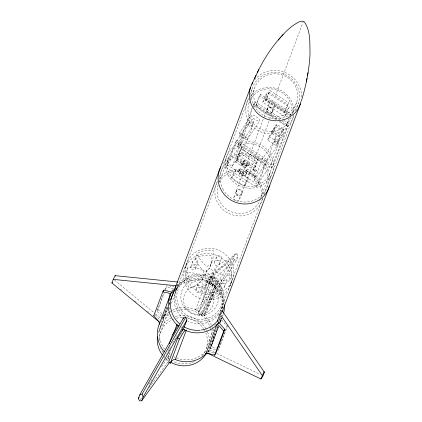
<?xml version="1.0" encoding="UTF-8"?>
<svg xmlns="http://www.w3.org/2000/svg" width="422" height="422" viewBox="0 0 422 422"><rect width="100%" height="100%" fill="white"/><g stroke="black" fill="none" stroke-linecap="round" stroke-linejoin="round"><path stroke-width="0.32" stroke-dasharray="2.11 1.58" d="M218.248 281.606L215.225 285.298L215.79 286.86L204.928 315.751L202.222 313.499L207.466 304.689L216.57 280.472L218.248 281.606L209.175 305.739L204.623 313.509L204.491 314.738L204.928 315.751M218.818 326.217L211.654 345.275C211.211 347.775 215.109 347.274 216.46 348.055M161.51 366.618L168.083 357.566L171.042 349.685M161.251 315.904L156.979 311.072L163.805 292.915M164.944 289.888L166.632 286.053M156.979 311.072L158.076 309.437L164.195 293.148M165.556 289.524L167.144 285.304M160.703 322.287L162.248 319.443L167.302 306.008M169.37 300.511L170.973 296.233M172.582 291.961L173.5 289.513M161.679 316.384L162.961 317.835L167.117 306.768M169.428 300.622L170.351 298.159M172.667 292.013L173.822 288.938L166.083 286.86M160.582 326.333L167.734 307.3M168.89 304.23L169.813 301.772M167.708 307.717L158.461 332.325A26.254 24.998 20.6 0 1 171.3 317.982M168.863 304.642L169.792 302.178M162.961 317.835L165.213 315.297L167.756 308.535M168.911 305.459L169.834 303.001M175.726 290.948L176.707 288.347M160.376 332.969L168.236 312.048M169.391 308.973L169.855 307.743M171.474 303.434L217.372 181.323M218.881 177.309L248.637 98.152M249.924 94.718L252.477 87.934M185.284 267.58L187.236 262.378M219.25 182.067L228.323 157.923M248.959 103.026L249.413 101.823M250.541 98.817L254.608 87.998M185.991 272.322L187.943 267.121A30.569 29.107 20.6 0 1 201.273 269.721L203.715 270.908L203.815 272.559L204.448 274.121L202.497 279.322L200.772 281.268A30.569 29.107 20.6 0 1 189.652 288.332A22.213 21.153 20.6 0 1 185.991 272.322A30.569 29.107 20.6 0 1 199.321 274.922L201.758 276.109L201.858 277.76L202.497 279.322M225.86 167.428L235.202 142.578L236.816 140.183L267.3 159.832L265.686 162.227L256.344 187.078L225.86 167.428L227.479 165.034L236.816 140.183M190.913 266.424L192.865 261.223M195.07 258.871A22.213 21.153 20.6 0 1 211.575 255.853A30.569 29.107 20.6 0 1 209.307 268.624L208.151 270.94L206.437 270.982L204.839 271.546L202.76 269.822A30.569 29.107 20.6 0 1 195.07 258.871L197.027 253.669A22.213 21.153 20.6 0 1 213.527 250.652A30.569 29.107 20.6 0 1 211.258 263.423L210.103 265.739L208.389 265.781L206.796 266.345L204.717 264.62A30.569 29.107 20.6 0 1 197.027 253.669M284.08 120.444L288.996 123.614L273.139 165.804L271.52 168.199L237.649 146.365L252.124 107.847M253.047 105.4L255.12 101.781L283.531 120.091M237.649 146.365L239.263 143.965L252.593 108.507M252.825 107.895L255.12 101.781M232.253 166.315L248.141 124.052L252.372 126.779L244.116 148.739L232.253 166.315L228.022 163.588L239.886 146.012L244.116 148.739M248.569 123.683L249.871 120.217M276.199 119.674L255.51 106.339L259.424 95.936L260.501 94.338L290.985 113.993L290.294 115.828M255.51 106.339L256.592 104.74L260.501 94.338M236.557 158.809L238.947 152.453L240.028 150.854L256.961 161.774L255.885 163.372L253.495 169.728L236.557 158.809L238.715 155.612L241.975 146.946L240.893 148.544L237.639 157.211L254.571 168.13L257.831 159.458L258.908 157.865L255.653 166.532L253.495 169.728M195.776 268.397A2.627 2.5 20.6 0 0 192.949 264.91A2.627 2.5 20.6 0 0 191.308 268.919A2.627 2.5 20.6 0 0 195.776 268.397L197.733 263.196A2.627 2.5 20.6 0 0 194.901 259.709A2.627 2.5 20.6 0 0 193.265 263.718A2.627 2.5 20.6 0 0 197.733 263.196M235.792 162.122L237.628 158.503L242.708 161.779L241.948 163.799L240.872 165.398L235.792 162.122L237.628 158.503M231.514 177.952L232.712 174.777L235.945 169.982L248.648 178.168L247.45 181.349L244.217 186.144L231.514 177.952L234.748 173.162L235.945 169.982M164.701 355.815L163.567 358.832L163.942 359.096M252.219 125.413A2.02 1.925 20.6 0 0 250.209 122.617A2.02 1.925 20.6 0 0 248.758 125.614A2.02 1.925 20.6 0 0 252.219 125.413L253.522 121.942A2.02 1.925 20.6 0 0 251.512 119.146A2.02 1.925 20.6 0 0 250.061 122.148A2.02 1.925 20.6 0 0 253.522 121.942M167.972 351.457L169.122 348.393M169.57 348.461L170.251 346.647M262.779 102.272L265.169 95.915L267.326 92.719L289.344 106.908L286.955 113.265L284.797 116.461L262.779 102.272L264.937 99.075L267.326 92.719M172.746 343.102L173.901 340.026M174.697 339.932L176.359 335.548M240.102 168.716L238.372 172.044L240.102 168.716L246.881 173.083L245.145 176.412L246.881 173.083M240.872 165.398L242.708 161.779M265.665 100.832L268.925 92.16L270.001 90.561L288.632 102.572L285.372 111.239L284.296 112.838L265.665 100.832L266.741 99.233L270.001 90.561M241.716 165.946L242.697 163.346L243.774 161.747L248.853 165.023L248.315 165.82L243.236 162.544L244.644 159.437L242.798 164.348L241.716 165.946L245.103 168.13L246.184 166.532L247.16 163.931L246.084 165.529L245.103 168.13M196.14 289.281L198.092 284.08M180.669 335.268L181.592 332.81M233.893 197.327L263.987 117.258M264.219 116.646L269.083 103.712M236.088 191.752L236.309 191.177M266.936 109.694L267.152 109.113M204.934 275.55L206.891 270.349M209.913 267.11L211.865 261.909M245.514 172.34L247.245 169.011L255.716 174.471L255.062 176.201L253.986 177.799L245.514 172.34L247.245 169.011M201.004 291.259A2.627 2.5 20.6 0 0 198.176 287.772A2.627 2.5 20.6 0 0 196.536 291.781A2.627 2.5 20.6 0 0 201.004 291.259L202.961 286.058A2.627 2.5 20.6 0 0 200.128 282.571A2.627 2.5 20.6 0 0 198.493 286.58A2.627 2.5 20.6 0 0 202.961 286.058M248.315 165.82L249.724 162.713L248.853 165.023M275.455 95.625L303.26 21.654M195.644 309.769L206.506 280.873L208.336 280.857L211.475 277.238L213.184 278.288L204.079 302.505L198.836 311.315L195.644 309.769L196.726 309.732L197.733 309.068L202.402 301.371L211.475 277.238M214.476 262.12L216.428 256.919M205.567 286.269L207.524 281.068M244.217 186.144L245.409 182.963L248.648 178.168M239.638 199.253L269.5 119.801M269.732 119.183L274.827 105.632M241.838 193.677L242.054 193.097M272.681 111.614L272.897 111.039M210.546 277.829A3.028 2.885 20.6 0 0 207.281 273.809A3.028 2.885 20.6 0 0 205.393 278.43A3.028 2.885 20.6 0 0 210.546 277.829L212.503 272.628A3.028 2.885 20.6 0 0 209.238 268.608A3.028 2.885 20.6 0 0 207.344 273.229A3.028 2.885 20.6 0 0 212.503 272.628M213.115 284.518L212.213 285.599L208.821 283.436L211.411 276.526L234.558 254.429L237.043 253.406L237.945 256.613L236.6 260.184L201.637 315.055L199.474 315.208L198.25 312.871L209.729 282.334L213.115 284.518L201.637 315.055M212.989 274.057L214.94 268.856L216.665 266.91A30.569 29.107 20.6 0 1 227.785 259.846A22.213 21.153 20.6 0 1 231.446 275.856L229.494 281.057A30.569 29.107 20.6 0 1 216.164 278.457L213.722 277.27L213.622 275.613L212.989 274.057L214.708 272.111A30.569 29.107 20.6 0 1 225.833 265.048A22.213 21.153 20.6 0 1 229.494 281.057M252.963 170.251L253.828 168.584L256.365 170.224L256.043 171.089L255.5 171.891L252.963 170.251L253.828 168.584M219.34 264.093A2.627 2.5 20.6 0 0 216.512 260.611A2.627 2.5 20.6 0 0 214.872 264.62A2.627 2.5 20.6 0 0 219.34 264.093L221.297 258.892A2.627 2.5 20.6 0 0 218.464 255.41A2.627 2.5 20.6 0 0 216.829 259.419A2.627 2.5 20.6 0 0 221.297 258.892M212.213 285.599L214.798 278.71L237.945 256.613M255.5 171.891L256.365 170.224M267.68 139.998L268.983 136.528L275.455 126.943L283.922 132.403L282.619 135.868L276.146 145.453L267.68 139.998L274.152 130.409L275.455 126.943M253.986 177.799L255.716 174.471M254.271 180.51L262.526 158.551L274.39 140.974L278.625 143.702L270.37 165.661L258.507 183.238L254.271 180.51L266.134 162.934L270.37 165.661M204.623 313.509L215.225 285.298M284.296 112.838L287.551 104.171L288.632 102.572M219.704 284.982L221.655 279.781M274.379 140.32L275.682 136.855M256.344 187.078L257.963 184.683L274.39 140.974M284.797 116.461L287.187 110.105L289.344 106.908M198.25 312.871L233.213 258.006L234.558 254.429M276.146 145.453L277.449 141.987L283.922 132.403M220.411 294.509A30.569 29.107 20.6 0 0 212.72 283.558L210.641 281.833L209.043 282.392L207.329 282.439L206.179 284.75A30.569 29.107 20.6 0 0 203.91 297.521A22.213 21.153 20.6 0 0 220.411 294.509L222.368 289.307A30.569 29.107 20.6 0 0 214.671 278.356L212.598 276.632L211 277.191L209.286 277.238L208.13 279.549A30.569 29.107 20.6 0 0 205.862 292.319A22.213 21.153 20.6 0 0 222.368 289.307M278.029 142.05A2.02 1.925 20.6 0 0 276.014 139.255A2.02 1.925 20.6 0 0 274.564 142.251A2.02 1.925 20.6 0 0 278.029 142.05L279.332 138.58A2.02 1.925 20.6 0 0 277.317 135.789A2.02 1.925 20.6 0 0 275.867 138.785A2.02 1.925 20.6 0 0 279.332 138.58M224.567 286.955A2.627 2.5 20.6 0 0 221.74 283.473A2.627 2.5 20.6 0 0 220.099 287.477A2.627 2.5 20.6 0 0 224.567 286.955L226.524 281.754A2.627 2.5 20.6 0 0 223.692 278.272A2.627 2.5 20.6 0 0 222.056 282.276A2.627 2.5 20.6 0 0 226.524 281.754M278.921 121.43L286 125.988L288.759 118.645M286 125.988L287.076 124.395L289.376 118.276M271.52 168.199L287.377 126.009L288.996 123.614M260.928 197.38L270.455 172.028M291.992 114.721L296.74 102.098M206.337 348.35L213.506 329.276M214.893 325.589L215.352 324.354M220.21 311.436L262.996 197.612M264.03 194.858L293.918 115.338M295.658 110.717L298.438 103.316M230.196 285.799A24.233 23.073 20.6 0 0 204.074 253.638A24.233 23.073 20.6 0 0 188.95 290.637A24.233 23.073 20.6 0 0 230.196 285.799L232.153 280.598A24.233 23.073 20.6 0 0 206.026 248.437A24.233 23.073 20.6 0 0 190.908 285.43A24.233 23.073 20.6 0 0 232.153 280.598M222.368 306.868L221.392 309.468A24.64 23.458 20.6 0 0 209.987 279.691A24.64 23.458 20.6 0 0 178.337 286.258A24.64 23.458 20.6 0 0 182.51 317.534M218.912 320.277L220.295 316.595M218.886 320.688L220.506 316.384M221.434 313.921L222.125 312.074M207.561 352.069L217.467 326.29M207.693 352.565L217.794 325.689M215.505 349.743L210.151 348.303L218.469 326.169M219.857 322.482L221.381 318.789M208.384 352.254L209.623 349.98L218.338 326.792M219.946 322.519L221.102 319.438L219.535 317.724M220.205 322.529L222.283 316.996M212.287 343.64L218.76 326.422M220.374 322.123L222.452 316.59M222.684 315.972L223.148 314.743A28.274 26.918 20.6 0 1 222.605 316.231M227.827 325.214L218.981 348.741L217.889 350.381L226.989 326.164L221.012 319.407M175.71 289.46L178.321 282.566M209.718 282.36L208.821 283.436M211.654 345.275L210.151 348.303M181.254 328.116L182.547 325.942L181.819 325.489M168.288 355.519L168.7 355.888L165.63 359.512M199.474 315.208L234.437 260.337L236.6 260.184M239.126 133.547L239.59 133.399A5.048 1.503 34 0 1 244.459 135.52L245.472 136.311A5.048 1.503 34 0 1 247.007 139.54A5.048 1.503 34 0 1 241.606 137.182A5.048 1.503 34 0 1 239.126 133.547L251.528 115.174M248.141 124.052L236.273 141.628L240.508 144.356L252.372 126.779M247.287 139.413L259.694 121.04A5.048 1.503 34 0 0 254.656 115.807A5.048 1.503 34 0 0 252.488 117.474A5.048 1.503 34 0 0 259.694 121.04M239.274 173.658L240.355 172.06M271.462 131.838L276.32 124.648M272.106 131.511L279.079 136.285A4.542 1.356 34 0 1 274.849 135.61A4.542 1.356 34 0 1 271.705 131.58L272.106 131.511L276.959 124.321L283.932 129.095A4.542 1.356 34 0 1 279.702 128.42A4.542 1.356 34 0 1 276.563 124.385L276.959 124.321M242.518 176.021A2.02 0.601 34 0 0 240.551 173.938A2.02 0.601 34 0 0 239.622 174.56A2.02 0.601 34 0 0 242.518 176.021L243.594 174.423A2.02 0.601 34 0 0 241.632 172.34A2.02 0.601 34 0 0 240.698 172.962A2.02 0.601 34 0 0 243.594 174.423M290.985 113.993L289.909 115.586L259.424 95.936M172.651 290.505L173.368 289.439M278.884 135.879L283.737 128.689M279.1 136.712L283.953 129.522M278.625 143.702L266.757 161.278L262.526 158.551M221.102 319.438L220.026 321.036L218.918 319.786M148.76 384.189L151.851 379.927M140.326 399.834L141.871 397.703M149.214 387.586L167.761 362.029M204.448 274.121L202.724 276.067A30.569 29.107 20.6 0 1 191.604 283.13A22.213 21.153 20.6 0 1 187.943 267.121M213.184 278.288L209.697 282.418L206.506 280.873M216.57 280.472L213.084 284.602L215.79 286.86M211.422 283.426L210.562 284.444L213.933 275.466L237.043 253.406M165.213 315.297L164.332 315.619L163.383 315.308M211.411 276.526L213.933 275.466L214.798 278.71M174.55 287.076L169.67 285.989M207.993 351.494L215.732 353.578M209.623 349.98L216.148 353.135M216.744 353.425L260.068 374.361M209.175 305.739L207.466 304.689M268.925 92.16L287.551 104.171M265.169 95.915L287.187 110.105M266.741 99.233L285.372 111.239M264.937 99.075L286.955 113.265M256.592 104.74L279.997 119.832M282.176 121.235L287.076 124.395M253.506 104.176L277.544 119.674M280.277 121.436L287.377 126.009M274.152 130.409L282.619 135.868M268.983 136.528L277.449 141.987M239.263 143.965L273.139 165.804M235.202 142.578L265.686 162.227M240.893 148.544L257.831 159.458M238.947 152.453L255.885 163.372M238.715 155.612L255.653 166.532M244.106 160.233L249.186 163.509M253.501 169.454L256.043 171.089M253.29 169.386L255.827 171.021M242.697 163.346L246.084 165.529M236.552 160.102L241.632 163.377M236.869 160.529L241.948 163.799M242.798 164.348L246.184 166.532M246.596 170.746L255.062 176.201M246.168 170.609L254.635 176.069M239.453 170.446L246.226 174.813M239.026 170.314L245.799 174.676M227.479 165.034L257.963 184.683M232.712 174.777L245.409 182.963M204.079 302.505L202.402 301.371M168.731 355.836L169.607 356.521M114.557 280.176L155.148 313.593M155.655 314.015L162.248 319.443M120.623 289.286L121.636 290.12M134.829 300.981L136.348 302.236M147.51 311.425L148.528 312.259M158.076 309.437L162.961 314.933M155.249 314.754L159.949 320.066M166.025 353.578L166.542 354.369M214.94 268.856L215.579 270.412L215.674 272.069L218.116 273.256A30.569 29.107 20.6 0 0 231.446 275.856M233.213 258.006L234.437 260.337M168.083 357.566L169.306 359.903M218.891 314A24.64 23.458 20.6 0 1 188.027 321.184M185.379 316.421A24.64 23.458 20.6 0 1 188.581 276.162A24.64 23.458 20.6 0 1 224.024 299.008A24.64 23.458 20.6 0 1 187.41 317.729M205.472 351.447A26.254 24.998 20.6 0 1 176.417 357.967M175.23 357.471A26.254 24.998 20.6 0 1 173.489 356.627M170.219 354.591A26.254 24.998 20.6 0 1 167.276 352.122M164.728 349.274A26.254 24.998 20.6 0 1 169.132 314.548M173.421 311.99A26.254 24.998 20.6 0 1 210.536 328.406M210.705 329.007A26.254 24.998 20.6 0 1 211.575 335.131M213.585 335.833A28.274 26.918 20.6 0 1 207.366 352.338M162.586 318.23A28.274 26.918 20.6 0 1 169.201 312.08M170.113 311.51A28.274 26.918 20.6 0 1 171.522 310.724M172.492 310.244A28.274 26.918 20.6 0 1 211.559 325.383M212.134 326.902A28.274 26.918 20.6 0 1 212.461 327.926M212.751 328.96A28.274 26.918 20.6 0 1 213.105 330.531M221.74 318.162A28.274 26.918 20.6 0 1 219.54 321.78M172.239 291.08A28.274 26.918 20.6 0 1 173.136 289.761M176.676 285.805A28.274 26.918 20.6 0 1 205.83 280.577A28.274 26.918 20.6 0 1 224.288 303.75M220.305 316.368A26.254 24.998 20.6 0 1 219.44 317.998M175.009 290.331A26.254 24.998 20.6 0 1 209.106 283.537L211.29 284.897A26.254 24.998 20.6 0 1 222.505 308.735M221.803 312.349A26.254 24.998 20.6 0 1 221.45 313.525M205.772 332.847A24.233 23.073 20.6 0 1 201.816 356.152M194.484 361.591A24.233 23.073 20.6 0 1 173.173 361.38M168.863 358.747A24.233 23.073 20.6 0 1 166.922 357.123M162.918 352.323A24.233 23.073 20.6 0 1 160.713 347.897M159.273 340.718A24.233 23.073 20.6 0 1 171.675 319.997M172.223 319.728A24.233 23.073 20.6 0 1 173.933 319.006M176.312 318.246A24.233 23.073 20.6 0 1 183.148 317.444M187.537 317.93A24.233 23.073 20.6 0 1 203.446 328.474M203.789 328.996A24.233 23.073 20.6 0 1 204.723 330.605M168.309 360.736A26.254 24.998 20.6 0 1 164.97 357.935M175.309 316.489A26.254 24.998 20.6 0 1 206.216 329.234M206.506 329.767A26.254 24.998 20.6 0 1 207.302 331.407M207.545 331.966A26.254 24.998 20.6 0 1 209.454 341.256M222.531 164.121A26.254 24.998 20.6 0 1 252.345 155.217A26.254 24.998 20.6 0 1 270.254 180.753M254.603 79.853A26.254 24.998 20.6 0 1 284.27 72.236A26.254 24.998 20.6 0 1 301.535 97.535M262.574 198.076A24.233 23.073 20.6 0 1 231.119 214.418A24.233 23.073 20.6 0 1 217.399 181.687M218.981 179.123A24.233 23.073 20.6 0 1 247.097 171.121A24.233 23.073 20.6 0 1 262.948 195.676M260.247 199.189A22.213 21.153 20.6 0 1 232.543 212.224A22.213 21.153 20.6 0 1 218.116 185.089M219.298 182.251A22.213 21.153 20.6 0 1 246.432 172.266A22.213 21.153 20.6 0 1 260.743 197.417M293.538 115.417A24.233 23.073 20.6 0 1 261.666 132.244A24.233 23.073 20.6 0 1 248.838 98.569M250.188 96.575A24.233 23.073 20.6 0 1 277.644 88.947A24.233 23.073 20.6 0 1 293.881 112.41M291.09 117.126A22.213 21.153 20.6 0 1 262.479 129.834A22.213 21.153 20.6 0 1 249.618 101.306M249.871 100.742A22.213 21.153 20.6 0 1 276.663 89.991A22.213 21.153 20.6 0 1 291.718 114.747M243.014 163.768L241.938 165.366L245.324 167.55L246.401 165.952L243.014 163.768M240.983 134.544L240.672 134.623A3.17 0.944 34 0 0 243.489 137.762A3.17 0.944 34 0 0 245.504 137.261A3.17 0.944 34 0 0 240.983 134.544M181.798 310.566A23.025 21.923 20.6 0 0 220.98 305.971A23.025 21.923 20.6 0 0 196.161 275.418A23.025 21.923 20.6 0 0 181.798 310.566M184.973 308.208A18.921 18.019 20.6 0 0 217.182 304.431A18.921 18.019 20.6 0 0 196.779 279.317A18.921 18.019 20.6 0 0 184.973 308.208M186.819 308.92A15.145 14.422 20.6 0 0 212.598 305.897A15.145 14.422 20.6 0 0 196.267 285.799A15.145 14.422 20.6 0 0 186.819 308.92M222.805 188.903A24.233 23.073 20.6 0 0 264.499 191.947A24.233 23.073 20.6 0 0 245.224 155.692A24.233 23.073 20.6 0 0 222.805 188.903M234.094 199.548A3.028 2.885 20.6 0 0 239.306 199.928A3.028 2.885 20.6 0 0 236.895 195.397A3.028 2.885 20.6 0 0 234.094 199.548M269.283 105.927A3.028 2.885 20.6 0 0 274.495 106.307A3.028 2.885 20.6 0 0 272.084 101.776A3.028 2.885 20.6 0 0 269.283 105.927M254.086 105.679A24.233 23.073 20.6 0 0 295.78 108.728A24.233 23.073 20.6 0 0 276.505 72.473A24.233 23.073 20.6 0 0 254.086 105.679M236.294 193.972A3.028 2.885 20.6 0 0 241.505 194.352A3.028 2.885 20.6 0 0 239.095 189.821A3.028 2.885 20.6 0 0 236.294 193.972M236.51 193.392A3.028 2.885 20.6 0 0 241.722 193.777A3.028 2.885 20.6 0 0 239.311 189.241A3.028 2.885 20.6 0 0 236.51 193.392M228.017 175.03A24.233 23.073 20.6 0 0 269.711 178.079A24.233 23.073 20.6 0 0 250.436 141.818A24.233 23.073 20.6 0 0 228.017 175.03M229.8 174.191A22.213 21.153 20.6 0 0 268.017 176.987A22.213 21.153 20.6 0 0 250.351 143.749A22.213 21.153 20.6 0 0 229.8 174.191M256.085 104.266A22.213 21.153 20.6 0 0 294.303 107.056A22.213 21.153 20.6 0 0 276.632 73.824A22.213 21.153 20.6 0 0 256.085 104.266M267.137 111.909A3.028 2.885 20.6 0 0 272.348 112.289A3.028 2.885 20.6 0 0 269.938 107.758A3.028 2.885 20.6 0 0 267.137 111.909M267.353 111.334A3.028 2.885 20.6 0 0 272.565 111.714A3.028 2.885 20.6 0 0 270.159 107.183A3.028 2.885 20.6 0 0 267.353 111.334"/><path stroke-width="0.63" d="M301.419 100.847C306.108 85.597 309.268 69.772 310.043 53.821C309.685 43.16 310.845 30.669 304.135 21.728C300.633 19.845 297.051 23.147 294.129 24.782C287.989 28.886 283.067 34.472 278.251 39.995C269.853 49.807 262.996 60.873 257.373 72.484M159.3 324.054L170.161 295.157C170.388 291.792 164.564 293.19 162.829 291.692L153.761 315.825L158.994 321.812L159.3 324.054L159.753 323.094M306.34 81.673L306.952 78.408M307.422 75.796L308.007 72.668M207.466 353.177L260.88 378.993L261.492 378.639L263.038 375.796L264.378 372.225L221.919 310.392L219.978 314.01L217.399 320.926L218.944 322.635M159.078 321.807L111.893 282.956L113.233 279.38L115.111 275.666L177.936 282.038M163.472 291.264L163.926 290.056L173.574 292.657M171.564 292.129L170.161 295.157M170.715 299.72L250.562 87.296M173.79 292.082L176.164 285.763L113.233 279.38M169.533 362.408L141.718 400.747L139.555 400.9L138.332 398.563L139.671 394.987L183.501 317.866L185.316 317.191M141.718 400.747L143.058 397.171L186.893 320.05L185.923 316.964L142.161 393.963L139.671 394.987M169.238 343.745L172.635 334.699L177.187 326.929L177.171 325.14L176.248 324.085A28.274 26.918 20.6 0 1 171.691 291.982M173.416 333.902L176.887 324.682L178.907 326.438L177.066 324.84M186.893 320.05L184.287 326.944L177.736 337.932L168.631 362.145L170.34 363.2C171.68 360.62 174.17 357.993 177.029 360.23A28.274 26.918 20.6 0 0 206.289 353.515M182.246 331.075L182.979 329.123L186.171 330.669L175.309 359.565M170.34 363.2L179.413 339.066L184.082 331.37L185.089 330.7L186.171 330.669M205.741 354.037L216.602 325.14L218.854 322.603L224.831 329.36L215.732 353.578L214.666 355.134L207.83 353.335L205.741 354.037L206.833 352.855M222.357 311.462L300.353 103.96M214.666 355.134L223.739 331.001L224.831 329.36M260.88 378.993L264.098 371.703L264.378 372.225M183.069 319.016L183.501 317.866M251.813 84.242L258.807 69.583M254.556 78.223L256.027 75.243M162.829 291.692L163.926 290.056M153.761 315.825L153.998 315.482M138.332 398.563L139.102 397.498M278.251 39.995L280.408 37.558M281.152 36.751L283.109 34.535M111.893 282.956L112.505 282.603M216.602 325.14L217.483 324.819L218.432 325.125L223.739 331.001M184.003 326.85L186.308 327.999A26.254 24.998 20.6 0 0 200.107 330.215M184.266 329.793L187.89 331.333A28.274 26.918 20.6 0 0 219.224 322.202M172.635 334.699L173.031 334.926M177.736 337.932L179.413 339.066M219.978 314.01L262.226 375.416M115.111 275.666L115.391 276.183M142.161 393.963L143.058 397.171M164.263 351.774A28.274 26.918 20.6 0 1 159.621 323.231M224.383 304.811A28.274 26.918 20.6 0 1 223.597 313.224M218.1 320.055A26.254 24.998 20.6 0 1 208.61 327.868M208.041 328.131A26.254 24.998 20.6 0 1 201.373 330.057M179.777 323.932A26.254 24.998 20.6 0 1 173.669 292.388M206.073 353.752A26.254 24.998 20.6 0 1 170.388 362.081M162.528 355.166A26.254 24.998 20.6 0 1 157.443 336.798M269.447 185.933A26.254 24.998 20.6 0 1 235.033 202.112A26.254 24.998 20.6 0 1 220.817 166.901M301.034 101.438A26.254 24.998 20.6 0 1 293.095 114.71L287.514 118.302A26.254 24.998 20.6 0 1 256.212 112.02L252.303 106.518A26.254 24.998 20.6 0 1 252.741 82.538"/></g></svg>
